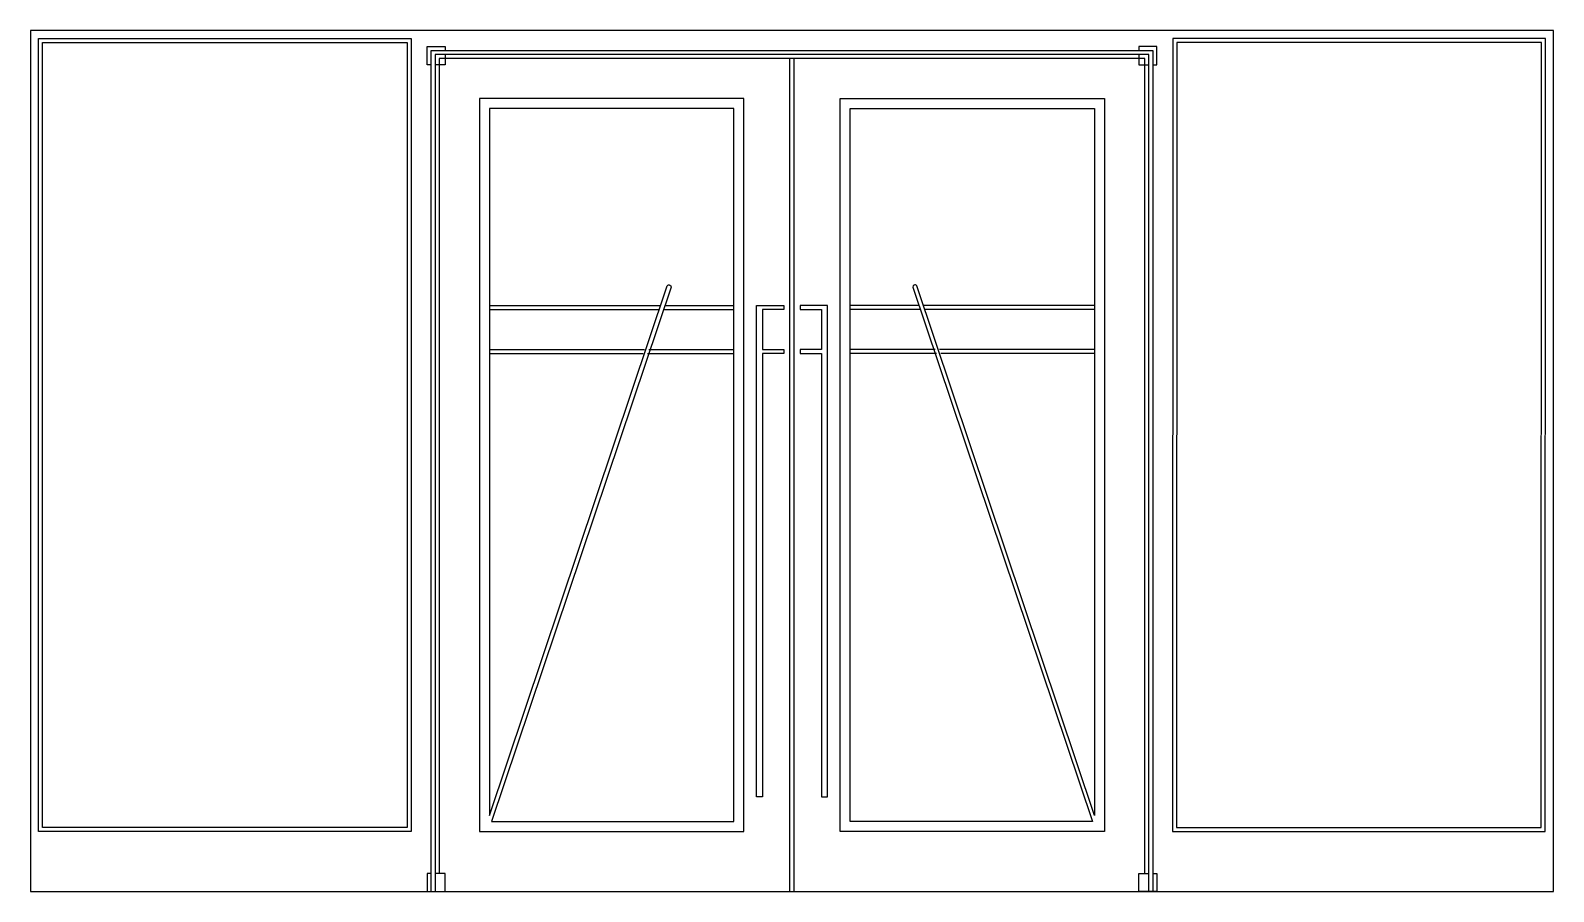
# Model space of a CAD drawing. Header units: metres. Extents: x 0 to 3800, y 0 to 2150.
import ezdxf

# ---------------------------------------------------------------- set-up
doc = ezdxf.new("R2010")
doc.units = ezdxf.units.M
for name, color, linetype in [('2', 2, 'Continuous'), ('3', 3, 'Continuous'), ('7', 7, 'Continuous'), ('BH', 3, 'Continuous')]:
    doc.layers.add(name, color=color, linetype=linetype)

msp = doc.modelspace()

# ---------------------------------------------------------------- hatches: boundary and pattern name
at = {"layer": 'BH'}
h = msp.add_hatch(dxfattribs=at)
h.set_pattern_fill('AR-RROOF', scale=1000)
h.paths.add_polyline_path([(940, 2120), (30, 2120), (30, 160.06), (940, 160.06)])
h.paths.add_polyline_path([(3770, 2119.53), (2860, 2119.75), (2859.51, 159.82), (3769.51, 159.59)])
h = msp.add_hatch(dxfattribs=at)
h.set_pattern_fill('AR-RROOF', scale=1000)
h.paths.add_polyline_path([(1572.51, 1463.65), (1587.88, 1509.44, -1.36), (1597.41, 1506.43), (1583.05, 1463.65), (1755, 1463.65), (1755, 1955), (1145, 1955), (1145, 1463.65)])
h.paths.add_polyline_path([(1145, 1453.65), (1145, 1353.65), (1535.59, 1353.65), (1569.15, 1453.65)])
h.paths.add_polyline_path([(1755, 1353.65), (1755, 1453.65), (1579.69, 1453.65), (1546.11, 1353.65)])
h.paths.add_polyline_path([(1755, 1343.65), (1542.75, 1343.65), (1150.31, 175), (1755, 175)])
h.paths.add_polyline_path([(1535.59, 1353.65), (1145, 1353.65), (1145, 189.89)])
h.paths.add_polyline_path([(2045, 175), (2649.69, 175), (2257.25, 1343.65), (2045, 1343.65)])
h.paths.add_polyline_path([(2655, 189.89), (2655, 1353.65), (2264.41, 1353.65)])
h.paths.add_polyline_path([(2655, 1353.65), (2655, 1453.65), (2230.85, 1453.65), (2264.41, 1353.65)])
h.paths.add_polyline_path([(2253.89, 1353.65), (2220.31, 1453.65), (2045, 1453.65), (2045, 1353.65)])
h.paths.add_polyline_path([(2212.12, 1509.44), (2227.49, 1463.65), (2655, 1463.65), (2655, 1955), (2045, 1955), (2045, 1463.65), (2216.95, 1463.65), (2202.59, 1506.43, -1.36)])

# ---------------------------------------------------------------- linework, layer by layer
msp.add_line((1895, 0), (1895, 2080))
for points in [[(950, 2130), (950, 150.06), (20, 150.06), (20, 2130)], [(2850, 2129.76), (2849.5, 149.82), (3779.5, 149.59), (3780, 2129.53)], [(1780, 150), (1780, 1980), (1120, 1980), (1120, 150)], [(2020, 150), (2020, 1980), (2680, 1980), (2680, 150)]]:
    msp.add_lwpolyline(points, close=True)
msp.add_lwpolyline([(1000, 0), (1000, 2100), (2800, 2100), (2800, 0)])
at = {"layer": '2'}
msp.add_line((0, 0), (3800, 0), dxfattribs=at)
at = {"layer": '3'}
for p, q in [((1905, 0), (1905, 2080)), ((1145, 1463.65), (1571.49, 1463.65)), ((1145, 1453.65), (1567.92, 1453.65)), ((1578.54, 1453.65), (1755, 1453.65)), ((1582.1, 1463.65), (1755, 1463.65)), ((2217.9, 1463.65), (2045, 1463.65)), ((2221.46, 1453.65), (2045, 1453.65)), ((2655, 1463.65), (2228.51, 1463.65)), ((2655, 1453.65), (2232.08, 1453.65)), ((1145, 1353.65), (1532.28, 1353.65)), ((1145, 1343.65), (1528.71, 1343.65)), ((1539.33, 1343.65), (1755, 1343.65)), ((1542.89, 1353.65), (1755, 1353.65)), ((2257.11, 1353.65), (2045, 1353.65)), ((2260.67, 1343.65), (2045, 1343.65)), ((2655, 1353.65), (2267.72, 1353.65)), ((2655, 1343.65), (2271.29, 1343.65))]:
    msp.add_line(p, q, dxfattribs=at)
for points in [[(940, 2120), (940, 160.06), (30, 160.06), (30, 2120)], [(2860, 2119.75), (2859.51, 159.82), (3769.51, 159.59), (3770, 2119.53)]]:
    msp.add_lwpolyline(points, close=True, dxfattribs=at)
for points in [[(2790, 0), (2790, 2090), (1010, 2090), (1010, 0)], [(2780, 45), (2780, 2080), (1020, 2080), (1020, 45)]]:
    msp.add_lwpolyline(points, dxfattribs=at)
at = {"layer": '7'}
for points in [[(3800, 0), (3800, 2150), (0, 2150), (0, 0)], [(1000, 2064.54), (989.46, 2064.54), (989.46, 2109.54), (1034.46, 2109.54), (1034.46, 2100)], [(1034.46, 2090), (1034.46, 2064.54), (1010, 2064.54)], [(2800, 2064.54), (2810.54, 2064.54), (2810.54, 2109.54), (2765.54, 2109.54), (2765.54, 2100)], [(2765.54, 2090), (2765.54, 2064.54), (2790, 2064.54)], [(1000, 45), (989.46, 45), (989.46, 0), (1034.46, 0), (1034.46, 45), (1010, 45)], [(2800, 45), (2810.54, 45), (2810.54, 0), (2765.54, 0), (2765.54, 45), (2790, 45)]]:
    msp.add_lwpolyline(points, dxfattribs=at)
for points in [[(1598.34, 1509.21), (1150.31, 175), (1755, 175), (1755, 1955), (1145, 1955), (1145, 189.89), (1588.93, 1512.57, -0.74)], [(2201.66, 1509.21), (2649.69, 175), (2045, 175), (2045, 1955), (2655, 1955), (2655, 189.89), (2211.07, 1512.57, 0.74)]]:
    msp.add_lwpolyline(points, format="xyb", close=True, dxfattribs=at)
for points in [[(1880.04, 1343.65), (1826.35, 1343.65), (1826.35, 236.86), (1811.35, 236.86), (1811.35, 1463.65), (1880.04, 1463.65), (1880.04, 1453.65), (1826.35, 1453.65), (1826.35, 1353.65), (1880.04, 1353.65)], [(1919.96, 1343.65), (1973.65, 1343.65), (1973.65, 236.86), (1988.65, 236.86), (1988.65, 1463.65), (1919.96, 1463.65), (1919.96, 1453.65), (1973.65, 1453.65), (1973.65, 1353.65), (1919.96, 1353.65)]]:
    msp.add_lwpolyline(points, close=True, dxfattribs=at)

doc.saveas('drawing.dxf')
